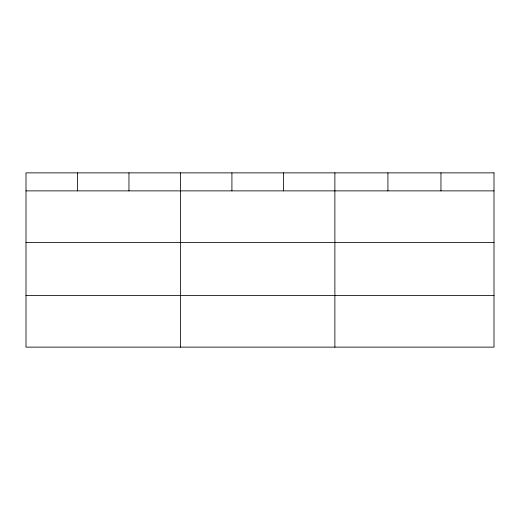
<?xml version="1.0" encoding="UTF-8"?>
<svg xmlns="http://www.w3.org/2000/svg" width="520" height="520" viewBox="0 0 520 520"><rect width="100%" height="100%" fill="white"/><g stroke="black" fill="none" stroke-linecap="round" stroke-linejoin="round"><path stroke-width="0.78" d="M26 190.873L494 190.873M26 242.437L494 242.437M26 295.568L494 295.568M440.96 172.868L440.96 190.873M387.92 172.868L387.92 190.873M334.88 172.868L334.88 347.132M283.4 172.868L283.4 190.873M231.92 172.868L231.92 190.873M180.44 172.868L180.44 347.132M128.96 172.868L128.96 190.873M77.48 172.868L77.48 190.873M494 172.868L26 172.868L26 347.132L494 347.132L494 172.868"/></g></svg>
